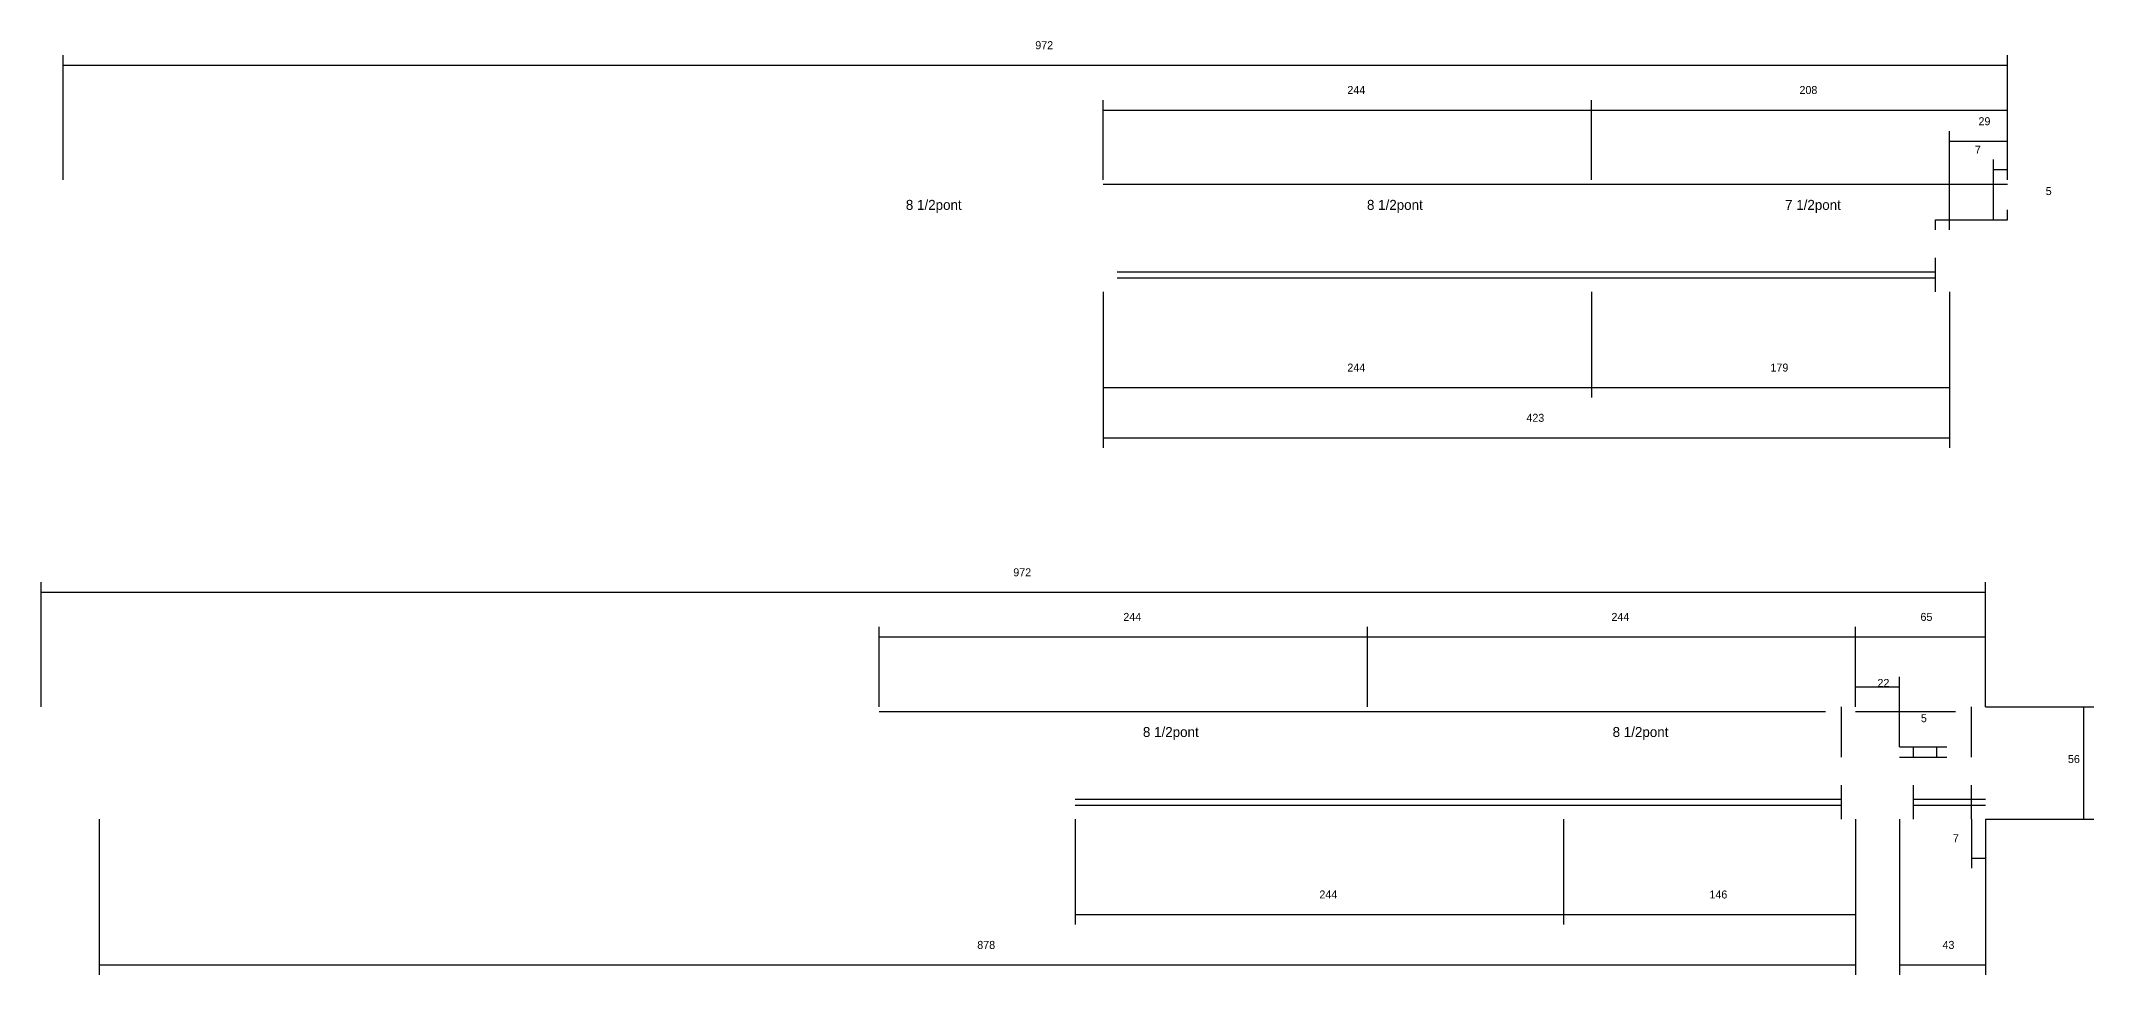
# Model space of a CAD drawing. Header units: metres. Extents: x 2047 to 4638, y -2211 to -952.
# Drawn here: x 2047 to 3073, y -1418 to -952 of the extents above; entities that cross this region are included whole.
import ezdxf

# ---------------------------------------------------------------- set-up
doc = ezdxf.new("R2010")
doc.units = ezdxf.units.M
for name, color, linetype in [('COTA', 4, 'Continuous'), ('NOMENCLATURA', 7, 'Continuous'), ('Painéis', 200, 'Continuous'), ('SARR_2.2x7', 40, 'Continuous')]:
    doc.layers.add(name, color=color, linetype=linetype)

msp = doc.modelspace()

# ---------------------------------------------------------------- linework, layer by layer
at = {"layer": 'COTA'}
for p, q in [((2058, -1021.1), (2058, -958.8)), ((2058, -963.8), (3030, -963.8)), ((3030, -1021.1), (3030, -958.8)), ((2578, -1021.1), (2578, -981.2)), ((2822, -1021.1), (2822, -981.2)), ((2822, -1021.1), (2822, -981.2)), ((3030, -1021.1), (3030, -981.2)), ((2578, -986.2), (2822, -986.2)), ((2822, -986.2), (3030, -986.2)), ((3001, -1041.1), (3001, -996.8)), ((3001, -1001.8), (3030, -1001.8)), ((3030, -1021.1), (3030, -996.8)), ((3023, -1021.1), (3023, -1011)), ((3030, -1021.1), (3030, -1011)), ((3023, -1016), (3030, -1016)), ((3001, -1046.1), (3001, -1036.1)), ((3030, -1041.1), (3030, -1036.1)), ((3001, -1041.1), (3030, -1041.1)), ((2578, -1077.1), (2578, -1129.9)), ((2578, -1077.1), (2578, -1155)), ((2822, -1077.1), (2822, -1129.9)), ((2822, -1077.1), (2822, -1129.9)), ((3001, -1077.1), (3001, -1129.9)), ((3001, -1077.1), (3001, -1155)), ((2578, -1124.9), (2822, -1124.9)), ((2822, -1124.9), (3001, -1124.9)), ((2578, -1150), (3001, -1150)), ((2047, -1284.5), (2047, -1222.2)), ((2047, -1227.2), (3019, -1227.2)), ((3019, -1284.5), (3019, -1222.2)), ((2466, -1284.5), (2466, -1244.5)), ((2466, -1249.5), (2710, -1249.5)), ((2710, -1284.5), (2710, -1244.5)), ((2710, -1284.5), (2710, -1244.5)), ((2710, -1249.5), (2954, -1249.5)), ((2954, -1284.5), (2954, -1244.5)), ((2954, -1284.5), (2954, -1244.5)), ((2954, -1249.5), (3019, -1249.5)), ((3019, -1284.5), (3019, -1244.5)), ((2954, -1284.5), (2954, -1269.5)), ((2976, -1304.5), (2976, -1269.5)), ((2954, -1274.5), (2976, -1274.5)), ((3019, -1284.5), (3073.2, -1284.5)), ((3068.2, -1340.5), (3068.2, -1284.5)), ((2976, -1304.5), (2999.7, -1304.5)), ((2976, -1309.5), (2999.7, -1309.5)), ((2994.7, -1309.5), (2994.7, -1304.5)), ((2076, -1340.5), (2076, -1418.4)), ((2564, -1340.5), (2564, -1393.2)), ((2808, -1340.5), (2808, -1393.2)), ((2808, -1340.5), (2808, -1393.2)), ((2954, -1340.5), (2954, -1393.2)), ((2954, -1340.5), (2954, -1418.4)), ((2976, -1340.5), (2976, -1418.4)), ((3012, -1340.5), (3012, -1365.1)), ((3019, -1340.5), (3073.2, -1340.5)), ((3019, -1340.5), (3019, -1365.1)), ((3019, -1340.5), (3019, -1418.4)), ((3012, -1360.1), (3019, -1360.1)), ((2564, -1388.2), (2808, -1388.2)), ((2808, -1388.2), (2954, -1388.2)), ((2076, -1413.4), (2954, -1413.4)), ((2976, -1413.4), (3019, -1413.4))]:
    msp.add_line(p, q, dxfattribs=at)
at = {"layer": 'Painéis'}
msp.add_line((3001, -1041.1), (3030, -1041.1), dxfattribs=at)
at = {"layer": 'SARR_2.2x7'}
for p, q in [((2578, -1023.3), (2822, -1023.3)), ((2822, -1023.3), (3030, -1023.3)), ((3023, -1041.1), (3023, -1021.1)), ((2994, -1046.1), (2994, -1041.1)), ((2994, -1041.1), (3001, -1041.1)), ((2585, -1067.1), (2822, -1067.1)), ((2822, -1067.1), (2994, -1067.1)), ((2994, -1077.1), (2994, -1060.1)), ((2585, -1070.1), (2822, -1070.1)), ((2822, -1070.1), (2994, -1070.1)), ((2466, -1286.7), (2710, -1286.7)), ((2710, -1286.7), (2939, -1286.7)), ((2947, -1309.5), (2947, -1284.5)), ((2954, -1286.7), (3004, -1286.7)), ((3012, -1309.5), (3012, -1284.5)), ((2976, -1304.5), (2983, -1304.5)), ((2983, -1309.5), (2983, -1304.5)), ((2947, -1340.5), (2947, -1323.5)), ((2983, -1340.5), (2983, -1323.5)), ((3012, -1340.5), (3012, -1323.5)), ((2564, -1330.5), (2808, -1330.5)), ((2564, -1333.5), (2808, -1333.5)), ((2808, -1330.5), (2947, -1330.5)), ((2808, -1333.5), (2947, -1333.5)), ((2983, -1330.5), (3019, -1330.5)), ((2983, -1333.5), (3019, -1333.5))]:
    msp.add_line(p, q, dxfattribs=at)

# ---------------------------------------------------------------- texts
at = {"layer": 'COTA'}
for s, p in [('972', (2544, -955.8)), ('244', (2700, -978.2)), ('208', (2926, -978.2)), ('29', (3015.5, -993.8)), ('7', (3013.7, -1008)), ('5', (3049.1, -1028.7)), ('244', (2700, -1116.9)), ('179', (2911.5, -1116.9)), ('423', (2789.5, -1142)), ('972', (2533, -1219.2)), ('244', (2588, -1241.5)), ('244', (2832, -1241.5)), ('65', (2986.5, -1241.5)), ('22', (2965, -1274.5)), ('5', (2986.7, -1292.1)), ('56', (3060.2, -1312.5)), ('7', (3002.7, -1352.1)), ('244', (2686, -1380.2)), ('146', (2881, -1380.2)), ('878', (2515, -1405.4)), ('43', (2997.5, -1405.4))]:
    msp.add_text(s, height=4, dxfattribs=at).set_placement(p)
at = {"layer": 'NOMENCLATURA'}
for s, p in [('8 1/2pont', (2479.3, -1036.1)), ('8 1/2pont', (2709.8, -1036.1)), ('7 1/2pont', (2918.8, -1036.1)), ('8 1/2pont', (2597.8, -1299.5)), ('8 1/2pont', (2832.6, -1299.5))]:
    msp.add_text(s, height=5, dxfattribs=at).set_placement(p)

doc.saveas('drawing.dxf')
